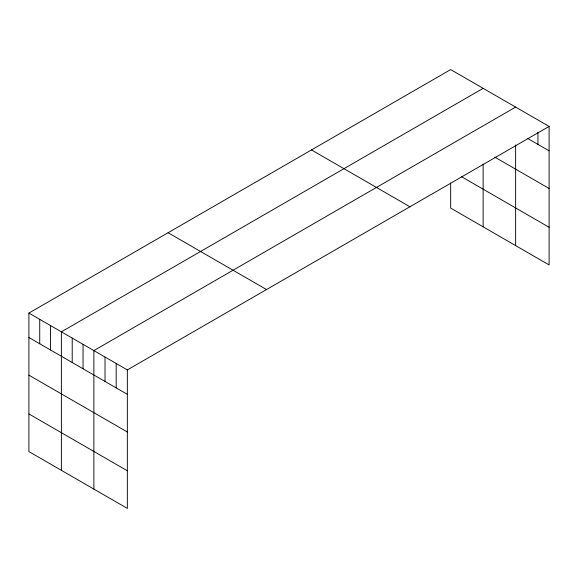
<?xml version="1.0" encoding="UTF-8"?>
<svg xmlns="http://www.w3.org/2000/svg" width="578" height="578" viewBox="0 0 578 578"><rect width="100%" height="100%" fill="white"/><g stroke="black" fill="none" stroke-linecap="round" stroke-linejoin="round"><path stroke-width="0.87" d="M549.1 126.416L127.341 369.913L127.341 508.416L28.9 451.584L28.9 313.081L450.659 69.584L549.1 126.416L549.1 264.919L450.659 208.087L450.659 182.988M483.143 88.333L61.384 331.837L61.384 470.34M515.634 107.089L93.867 350.593L93.867 489.096M527.533 138.38L549.1 150.829M494.746 157.1L549.1 188.479M461.49 176.687L549.1 227.27M311.477 149.933L409.918 206.772M168.082 232.724L266.523 289.556M28.9 313.081L127.341 369.913M28.9 337.501L127.341 394.333M28.9 375.151L127.341 431.983M28.9 413.935L127.341 470.774M537.945 132.181L537.945 144.392M515.634 144.955L515.634 245.592M483.143 164.195L483.143 226.836M116.185 363.475L116.185 387.896M105.023 357.031L105.023 381.451M83.044 344.344L83.044 368.757M72.214 338.087L72.214 362.507M50.553 325.587L50.553 350.001M39.73 319.331L39.73 343.751"/></g></svg>
